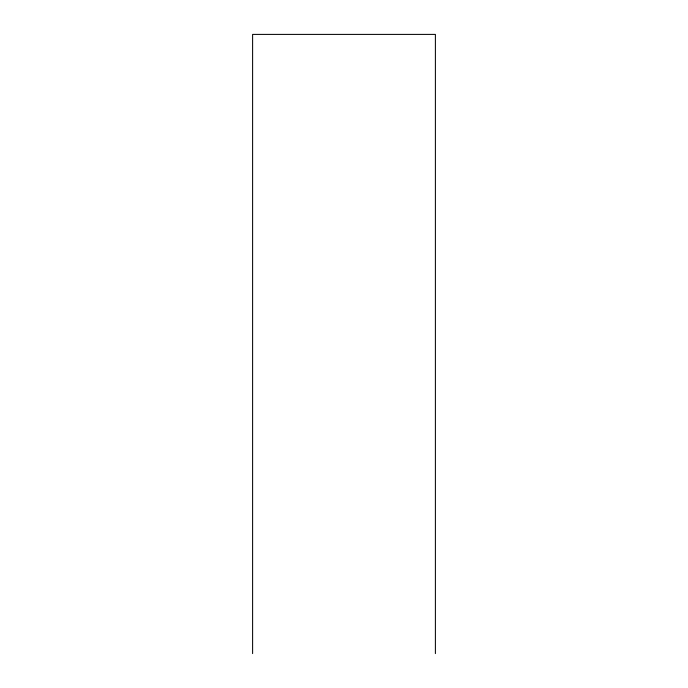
<?xml version="1.0" encoding="UTF-8"?>
<svg xmlns="http://www.w3.org/2000/svg" width="688" height="688" viewBox="0 0 688 688"><rect width="100%" height="100%" fill="white"/><g stroke="black" fill="none" stroke-linecap="round" stroke-linejoin="round"><path stroke-width="1.03" d="M435.392 653.6L435.392 34.4L252.608 34.4L252.608 653.6"/></g></svg>
